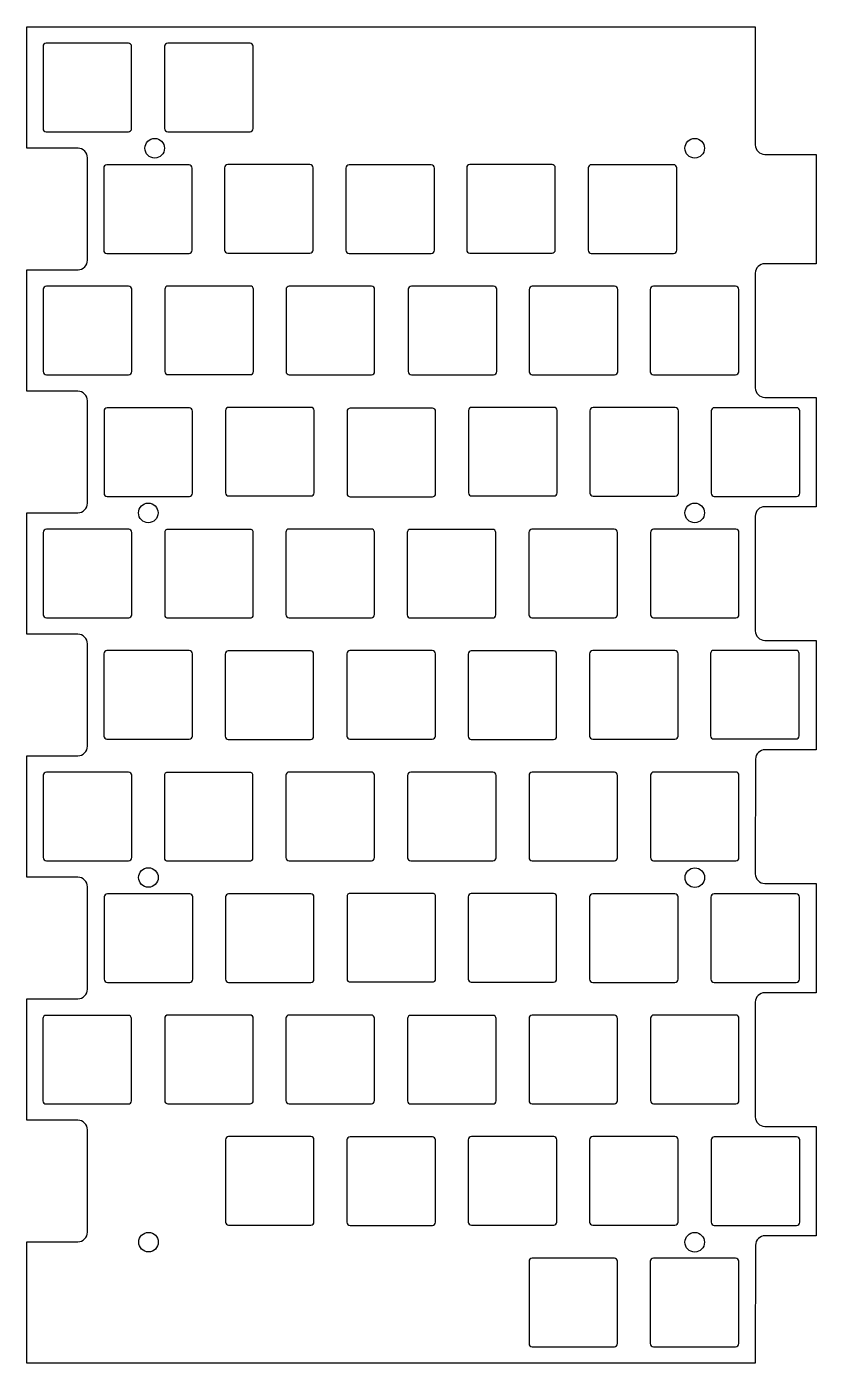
# Model space of a CAD drawing. Header units: millimetres. Extents: x 0 to 125, y 0 to 211.
import ezdxf

# ---------------------------------------------------------------- set-up
doc = ezdxf.new("R2010")
doc.units = ezdxf.units.MM
doc.layers.add('Contour', color=7, linetype='Continuous')

msp = doc.modelspace()

# ---------------------------------------------------------------- linework, layer by layer
at = {"layer": 'Contour', "color": 7, "linetype": 'Continuous'}
for p, q in [((8.11, 192), (8.11, 192)), ((116.7, 191.03), (116.7, 191.03)), ((9.61, 174.3), (9.61, 174.3)), ((115.2, 172.25), (115.2, 172.25)), ((8.1, 153.6), (8.1, 153.6)), ((116.7, 152.63), (116.7, 152.63)), ((9.6, 135.9), (9.6, 135.9)), ((115.2, 133.85), (115.2, 133.85)), ((8.1, 115.2), (8.1, 115.2)), ((116.7, 114.23), (116.7, 114.23)), ((9.6, 97.5), (9.6, 97.5)), ((115.24, 95.45), (115.24, 95.45)), ((8.1, 76.8), (8.1, 76.8)), ((116.7, 75.83), (116.7, 75.83)), ((9.6, 59.1), (9.6, 59.1)), ((115.2, 57.05), (115.2, 57.05)), ((8.1, 38.4), (8.1, 38.4)), ((116.7, 37.43), (116.7, 37.43)), ((9.6, 20.7), (9.6, 20.7)), ((115.24, 18.65), (115.24, 18.65))]:
    msp.add_line(p, q, dxfattribs=at)
at = {"layer": 'Contour', "color": 7, "linetype": 'Continuous', "flags": 128}
for points in [[(38.21, 211.18), (115.2, 211.2), (115.2, 192.53, 0.414018), (116.7, 191.03), (124.8, 191.03), (124.8, 173.75), (116.7, 173.75, 0.414018), (115.2, 172.25), (115.2, 154.13, 0.414018), (116.7, 152.63), (124.8, 152.63), (124.8, 135.35), (116.7, 135.35, 0.414214), (115.2, 133.85), (115.2, 115.73, 0.414018), (116.7, 114.23), (124.8, 114.23), (124.8, 96.95), (116.74, 96.95, 0.413627), (115.24, 95.45), (115.2, 77.33, 0.4148), (116.7, 75.83), (124.84, 75.83), (124.84, 58.55), (116.7, 58.55, 0.414018), (115.2, 57.05), (115.2, 38.93, 0.414018), (116.7, 37.43), (124.84, 37.43), (124.84, 20.15), (116.74, 20.15, 0.413627), (115.24, 18.65), (115.2, 0), (0, 0), (0, 19.2), (8.1, 19.2, 0.414409), (9.6, 20.7), (9.6, 36.9, 0.414214), (8.1, 38.4), (0, 38.4), (0, 57.6), (8.1, 57.6, 0.414018), (9.6, 59.1), (9.6, 75.3, 0.414214), (8.1, 76.8), (0, 76.8), (0, 96), (8.1, 96, 0.414409), (9.6, 97.5), (9.6, 113.7, 0.414214), (8.1, 115.2), (0, 115.2), (0, 134.4), (8.1, 134.4, 0.414409), (9.6, 135.9), (9.6, 152.1, 0.414214), (8.1, 153.6), (0, 153.6), (0, 172.8), (8.11, 172.8, 0.414214), (9.61, 174.3), (9.6, 190.5, 0.414214), (8.11, 192), (0.04, 192), (0.04, 211.19)], [(16.08, 194.58, 0.414214), (16.58, 195.08), (16.58, 208.08, 0.414214), (16.08, 208.58), (3.08, 208.58, 0.414214), (2.58, 208.08), (2.58, 195.08, 0.414214), (3.08, 194.58)], [(35.31, 194.61, 0.414214), (35.81, 195.11), (35.81, 208.11, 0.414214), (35.31, 208.61), (22.31, 208.61, 0.414214), (21.81, 208.11), (21.81, 195.11, 0.414214), (22.31, 194.61)], [(25.67, 175.37, 0.414214), (26.17, 175.87), (26.17, 188.87, 0.414214), (25.67, 189.37), (12.67, 189.37, 0.414214), (12.17, 188.87), (12.17, 175.87, 0.414214), (12.67, 175.37)], [(31.79, 189.41, 0.414214), (31.29, 188.91), (31.29, 175.91, 0.414214), (31.79, 175.41), (44.79, 175.41, 0.414214), (45.29, 175.91), (45.29, 188.91, 0.414214), (44.79, 189.41)], [(50.97, 189.37, 0.414214), (50.47, 188.87), (50.47, 175.87, 0.414214), (50.97, 175.37), (63.97, 175.37, 0.414214), (64.47, 175.87), (64.47, 188.87, 0.414214), (63.97, 189.37)], [(70.07, 189.41, 0.414214), (69.57, 188.91), (69.57, 175.91, 0.414214), (70.07, 175.41), (83.07, 175.41, 0.414214), (83.57, 175.91), (83.57, 188.91, 0.414214), (83.07, 189.41)], [(89.27, 189.39, 0.414214), (88.77, 188.89), (88.77, 175.89, 0.414214), (89.27, 175.39), (102.27, 175.39, 0.414214), (102.77, 175.89), (102.77, 188.89, 0.414214), (102.27, 189.39)], [(3.11, 170.21, 0.414214), (2.61, 169.71), (2.61, 156.71, 0.414214), (3.11, 156.21), (16.11, 156.21, 0.414214), (16.61, 156.71), (16.61, 169.71, 0.414214), (16.11, 170.21)], [(35.34, 156.22, 0.414214), (35.84, 156.72), (35.84, 169.72, 0.414214), (35.34, 170.22), (22.34, 170.22, 0.414214), (21.84, 169.72), (21.84, 156.72, 0.414214), (22.34, 156.22)], [(54.51, 156.21, 0.414214), (55.01, 156.71), (55.01, 169.71, 0.414214), (54.51, 170.21), (41.51, 170.21, 0.414214), (41.01, 169.71), (41.01, 156.71, 0.414214), (41.51, 156.21)], [(73.83, 156.21, 0.414214), (74.33, 156.71), (74.33, 169.71, 0.414214), (73.83, 170.21), (60.83, 170.21, 0.414214), (60.33, 169.71), (60.33, 156.71, 0.414214), (60.83, 156.21)], [(92.94, 156.19, 0.414214), (93.44, 156.69), (93.44, 169.69, 0.414214), (92.94, 170.19), (79.94, 170.19, 0.414214), (79.44, 169.69), (79.44, 156.69, 0.414214), (79.94, 156.19)], [(112.09, 156.19, 0.414214), (112.59, 156.69), (112.59, 169.69, 0.414214), (112.09, 170.19), (99.09, 170.19, 0.414214), (98.59, 169.69), (98.59, 156.69, 0.414214), (99.09, 156.19)], [(25.72, 136.97, 0.414214), (26.22, 137.47), (26.22, 150.47, 0.414214), (25.72, 150.97), (12.72, 150.97, 0.414214), (12.22, 150.47), (12.22, 137.47, 0.414214), (12.72, 136.97)], [(44.95, 137.05, 0.414214), (45.45, 137.55), (45.45, 150.55, 0.414214), (44.95, 151.05), (31.95, 151.05, 0.414214), (31.45, 150.55), (31.45, 137.55, 0.414214), (31.95, 137.05)], [(64.15, 136.93, 0.414214), (64.65, 137.43), (64.65, 150.43, 0.414214), (64.15, 150.93), (51.15, 150.93, 0.414214), (50.65, 150.43), (50.65, 137.43, 0.414214), (51.15, 136.93)], [(83.35, 137.05, 0.414214), (83.85, 137.55), (83.85, 150.55, 0.414214), (83.35, 151.05), (70.35, 151.05, 0.414214), (69.85, 150.55), (69.85, 137.55, 0.414214), (70.35, 137.05)], [(102.54, 137.02, 0.414214), (103.04, 137.52), (103.04, 150.52, 0.414214), (102.54, 151.02), (89.54, 151.02, 0.414214), (89.04, 150.52), (89.04, 137.52, 0.414214), (89.54, 137.02)], [(121.72, 136.99, 0.414214), (122.22, 137.49), (122.22, 150.49, 0.414214), (121.72, 150.99), (108.72, 150.99, 0.414214), (108.22, 150.49), (108.22, 137.49, 0.414214), (108.72, 136.99)], [(16.12, 117.79, 0.414214), (16.62, 118.29), (16.62, 131.29, 0.414214), (16.12, 131.79), (3.12, 131.79, 0.414214), (2.62, 131.29), (2.62, 118.29, 0.414214), (3.12, 117.79)], [(35.32, 117.77, 0.414214), (35.82, 118.27), (35.82, 131.27, 0.414214), (35.32, 131.77), (22.32, 131.77, 0.414214), (21.82, 131.27), (21.82, 118.27, 0.414214), (22.32, 117.77)], [(54.49, 117.82, 0.414214), (54.99, 118.32), (54.99, 131.32, 0.414214), (54.49, 131.82), (41.49, 131.82, 0.414214), (40.99, 131.32), (40.99, 118.32, 0.414214), (41.49, 117.82)], [(73.67, 117.77, 0.414214), (74.17, 118.27), (74.17, 131.27, 0.414214), (73.67, 131.77), (60.67, 131.77, 0.414214), (60.17, 131.27), (60.17, 118.27, 0.414214), (60.67, 117.77)], [(92.89, 117.79, 0.414214), (93.39, 118.29), (93.39, 131.29, 0.414214), (92.89, 131.79), (79.89, 131.79, 0.414214), (79.39, 131.29), (79.39, 118.29, 0.414214), (79.89, 117.79)], [(112.12, 117.79, 0.414214), (112.62, 118.29), (112.62, 131.29, 0.414214), (112.12, 131.79), (99.12, 131.79, 0.414214), (98.62, 131.29), (98.62, 118.29, 0.414214), (99.12, 117.79)], [(25.69, 98.62, 0.414214), (26.19, 99.12), (26.19, 112.12, 0.414214), (25.69, 112.62), (12.69, 112.62, 0.414214), (12.19, 112.12), (12.19, 99.12, 0.414214), (12.69, 98.62)], [(44.87, 98.57, 0.414214), (45.37, 99.07), (45.37, 112.07, 0.414214), (44.87, 112.57), (31.87, 112.57, 0.414214), (31.37, 112.07), (31.37, 99.07, 0.414214), (31.87, 98.57)], [(64.11, 98.61, 0.414214), (64.61, 99.11), (64.61, 112.11, 0.414214), (64.11, 112.61), (51.11, 112.61, 0.414214), (50.61, 112.11), (50.61, 99.11, 0.414214), (51.11, 98.61)], [(83.29, 98.57, 0.414214), (83.79, 99.07), (83.79, 112.07, 0.414214), (83.29, 112.57), (70.29, 112.57, 0.414214), (69.79, 112.07), (69.79, 99.07, 0.414214), (70.29, 98.57)], [(102.49, 98.62, 0.414214), (102.99, 99.12), (102.99, 112.12, 0.414214), (102.49, 112.62), (89.49, 112.62, 0.414214), (88.99, 112.12), (88.99, 99.12, 0.414214), (89.49, 98.62)], [(121.63, 98.65, 0.414214), (122.13, 99.15), (122.13, 112.15, 0.414214), (121.63, 112.65), (108.63, 112.65, 0.414214), (108.13, 112.15), (108.13, 99.15, 0.414214), (108.63, 98.65)], [(16.11, 79.41, 0.414214), (16.61, 79.91), (16.61, 92.91, 0.414214), (16.11, 93.41), (3.11, 93.41, 0.414214), (2.61, 92.91), (2.61, 79.91, 0.414214), (3.11, 79.41)], [(35.27, 79.37, 0.414214), (35.77, 79.87), (35.77, 92.87, 0.414214), (35.27, 93.37), (22.27, 93.37, 0.414214), (21.77, 92.87), (21.77, 79.87, 0.414214), (22.27, 79.37)], [(54.49, 79.42, 0.414214), (54.99, 79.92), (54.99, 92.92, 0.414214), (54.49, 93.42), (41.49, 93.42, 0.414214), (40.99, 92.92), (40.99, 79.92, 0.414214), (41.49, 79.42)], [(73.72, 79.39, 0.414214), (74.22, 79.89), (74.22, 92.89, 0.414214), (73.72, 93.39), (60.72, 93.39, 0.414214), (60.22, 92.89), (60.22, 79.89, 0.414214), (60.72, 79.39)], [(92.92, 79.39, 0.414214), (93.42, 79.89), (93.42, 92.89, 0.414214), (92.92, 93.39), (79.92, 93.39, 0.414214), (79.42, 92.89), (79.42, 79.89, 0.414214), (79.92, 79.39)], [(112.12, 79.42, 0.414214), (112.62, 79.92), (112.62, 92.92, 0.414214), (112.12, 93.42), (99.12, 93.42, 0.414214), (98.62, 92.92), (98.62, 79.92, 0.414214), (99.12, 79.42)], [(25.77, 60.19, 0.414214), (26.27, 60.69), (26.27, 73.69, 0.414214), (25.77, 74.19), (12.77, 74.19, 0.414214), (12.27, 73.69), (12.27, 60.69, 0.414214), (12.77, 60.19)], [(44.92, 60.19, 0.414214), (45.42, 60.69), (45.42, 73.69, 0.414214), (44.92, 74.19), (31.92, 74.19, 0.414214), (31.42, 73.69), (31.42, 60.69, 0.414214), (31.92, 60.19)], [(64.15, 60.25, 0.414214), (64.65, 60.75), (64.65, 73.75, 0.414214), (64.15, 74.25), (51.15, 74.25, 0.414214), (50.65, 73.75), (50.65, 60.75, 0.414214), (51.15, 60.25)], [(83.29, 60.22, 0.414214), (83.79, 60.72), (83.79, 73.72, 0.414214), (83.29, 74.22), (70.29, 74.22, 0.414214), (69.79, 73.72), (69.79, 60.72, 0.414214), (70.29, 60.22)], [(102.49, 60.19, 0.414214), (102.99, 60.69), (102.99, 73.69, 0.414214), (102.49, 74.19), (89.49, 74.19, 0.414214), (88.99, 73.69), (88.99, 60.69, 0.414214), (89.49, 60.19)], [(121.67, 60.17, 0.414214), (122.17, 60.67), (122.17, 73.67, 0.414214), (121.67, 74.17), (108.67, 74.17, 0.414214), (108.17, 73.67), (108.17, 60.67, 0.414214), (108.67, 60.17)], [(16.07, 40.97, 0.414214), (16.57, 41.47), (16.57, 54.47, 0.414214), (16.07, 54.97), (3.07, 54.97, 0.414214), (2.57, 54.47), (2.57, 41.47, 0.414214), (3.07, 40.97)], [(35.32, 41.02, 0.414214), (35.82, 41.52), (35.82, 54.52, 0.414214), (35.32, 55.02), (22.32, 55.02, 0.414214), (21.82, 54.52), (21.82, 41.52, 0.414214), (22.32, 41.02)], [(54.49, 41.02, 0.414214), (54.99, 41.52), (54.99, 54.52, 0.414214), (54.49, 55.02), (41.49, 55.02, 0.414214), (40.99, 54.52), (40.99, 41.52, 0.414214), (41.49, 41.02)], [(73.72, 40.97, 0.414214), (74.22, 41.47), (74.22, 54.47, 0.414214), (73.72, 54.97), (60.72, 54.97, 0.414214), (60.22, 54.47), (60.22, 41.47, 0.414214), (60.72, 40.97)], [(92.92, 40.99, 0.414214), (93.42, 41.49), (93.42, 54.49, 0.414214), (92.92, 54.99), (79.92, 54.99, 0.414214), (79.42, 54.49), (79.42, 41.49, 0.414214), (79.92, 40.99)], [(112.12, 41.02, 0.414214), (112.62, 41.52), (112.62, 54.52, 0.414214), (112.12, 55.02), (99.12, 55.02, 0.414214), (98.62, 54.52), (98.62, 41.52, 0.414214), (99.12, 41.02)], [(44.92, 21.82, 0.414214), (45.42, 22.32), (45.42, 35.32, 0.414214), (44.92, 35.82), (31.92, 35.82, 0.414214), (31.42, 35.32), (31.42, 22.32, 0.414214), (31.92, 21.82)], [(64.14, 21.79, 0.414214), (64.64, 22.29), (64.64, 35.29, 0.414214), (64.14, 35.79), (51.14, 35.79, 0.414214), (50.64, 35.29), (50.64, 22.29, 0.414214), (51.14, 21.79)], [(83.32, 21.82, 0.414214), (83.82, 22.32), (83.82, 35.32, 0.414214), (83.32, 35.82), (70.32, 35.82, 0.414214), (69.82, 35.32), (69.82, 22.32, 0.414214), (70.32, 21.82)], [(102.49, 21.82, 0.414214), (102.99, 22.32), (102.99, 35.32, 0.414214), (102.49, 35.82), (89.49, 35.82, 0.414214), (88.99, 35.32), (88.99, 22.32, 0.414214), (89.49, 21.82)], [(121.72, 21.79, 0.414214), (122.22, 22.29), (122.22, 35.29, 0.414214), (121.72, 35.79), (108.72, 35.79, 0.414214), (108.22, 35.29), (108.22, 22.29, 0.414214), (108.72, 21.79)], [(79.92, 16.62, 0.414214), (79.42, 16.12), (79.42, 3.12, 0.414214), (79.92, 2.62), (92.92, 2.62, 0.414214), (93.42, 3.12), (93.42, 16.12, 0.414214), (92.92, 16.62)], [(112.09, 2.62, 0.414214), (112.59, 3.12), (112.59, 16.12, 0.414214), (112.09, 16.62), (99.09, 16.62, 0.414214), (98.59, 16.12), (98.59, 3.12, 0.414214), (99.09, 2.62)]]:
    msp.add_lwpolyline(points, format="xyb", close=True, dxfattribs=at)
at = {"layer": 'Contour', "color": 7, "linetype": 'Continuous'}
for centre in [(20.24, 192), (105.62, 192), (19.22, 134.38), (105.62, 134.38), (19.24, 76.76), (105.64, 76.74), (19.26, 19.14), (105.62, 19.12)]:
    msp.add_circle(centre, 1.55, dxfattribs=at)

doc.saveas('drawing.dxf')
